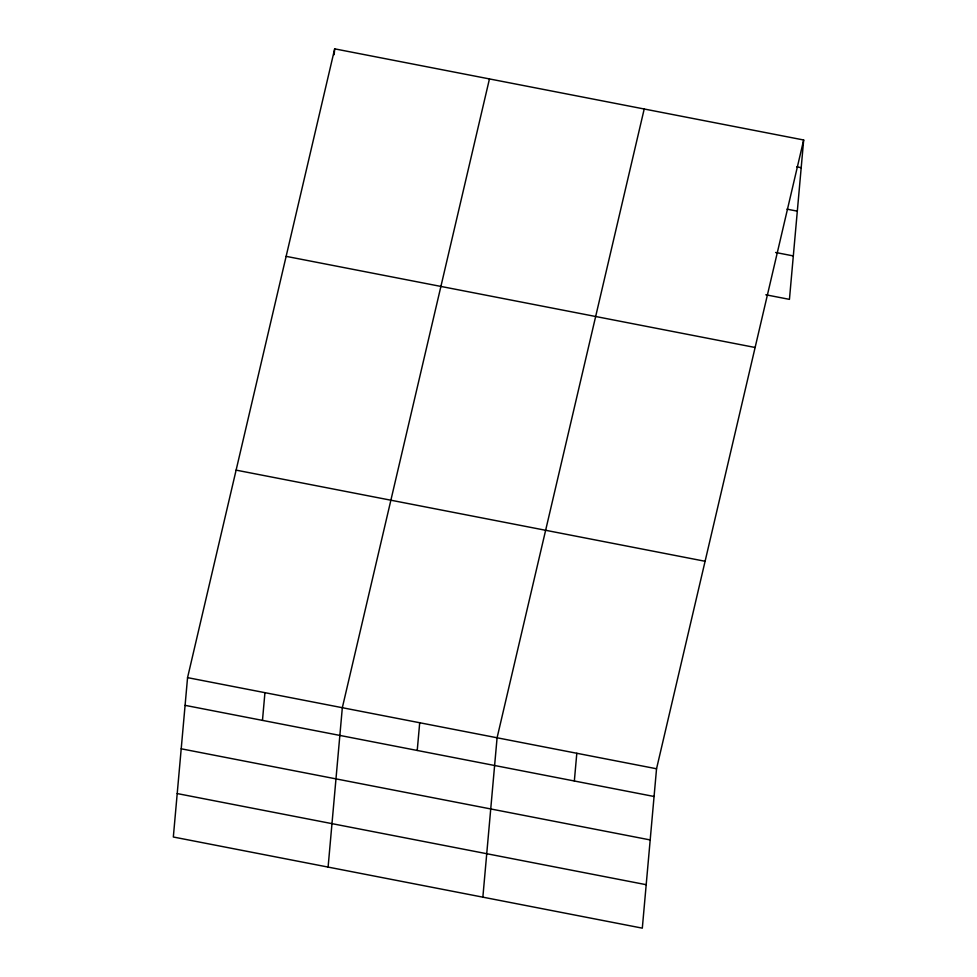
<?xml version="1.0" encoding="UTF-8"?>
<svg xmlns="http://www.w3.org/2000/svg" width="977" height="977" viewBox="0 0 977 977"><rect width="100%" height="100%" fill="white"/><g stroke="black" fill="none" stroke-linecap="round" stroke-linejoin="round"><path stroke-width="1.47" d="M187.56 677.635L173.332 837.008L642.316 928.15L656.544 768.765L803.668 139.992L334.684 48.85L187.56 677.635L656.544 768.765M262.471 720.391L264.938 692.669M334.158 54.688L334.684 48.85M328.101 867.087L342.329 707.702L489.453 78.929M417.228 750.458L419.707 722.748M482.858 897.167L497.085 737.782L644.209 108.997M574.342 780.989L576.809 753.279M803.668 139.992L789.44 299.365L765.821 294.785M796.768 166.847L801.189 167.702M786.973 209.151L797.317 211.154M775.604 252.481L793.324 255.925M286.127 256.353L755.111 347.482M236.104 470.132L705.089 561.274M185.08 705.345L654.065 796.487M181.209 748.797L650.193 839.939M177.216 793.568L646.188 884.698"/></g></svg>
